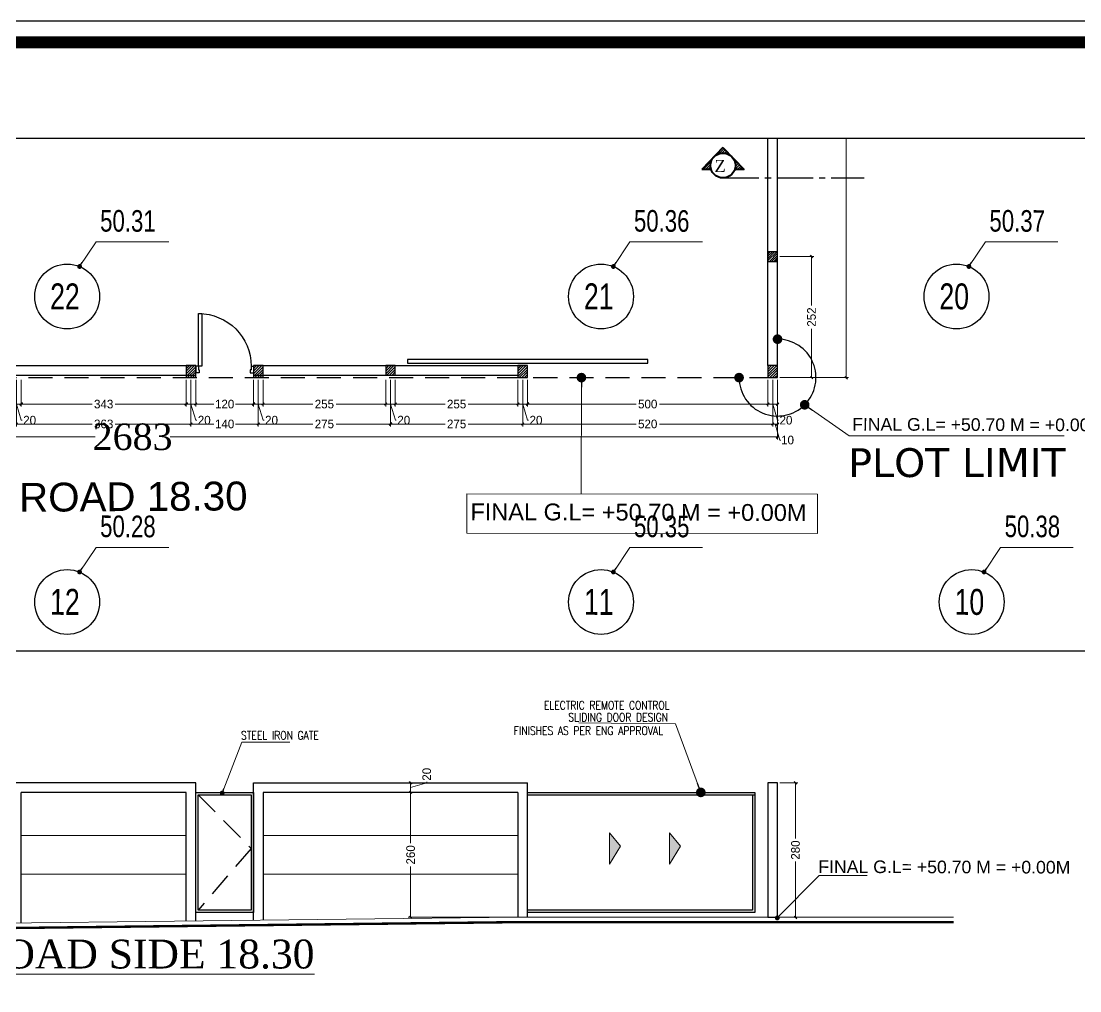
# Model space of a CAD drawing. Header units: centimetres. Extents: x 7997 to 116674, y 1017 to 13844.
# Drawn here: x 111614 to 113816, y 11826 to 13844 of the extents above; entities that cross this region are included whole.
import ezdxf
from ezdxf.enums import TextEntityAlignment as Align
from ezdxf.xclip import XClip

# ---------------------------------------------------------------- set-up
doc = ezdxf.new("R2010")
doc.units = ezdxf.units.CM
doc.header["$LTSCALE"] = 200
doc.header["$XCLIPFRAME"] = 0
doc.header["$PDMODE"] = 2
for name, pattern in [('CENTER2', [1.125, 0.75, -0.125, 0.125, -0.125]), ('DASHED2', [0.375, 0.25, -0.125]), ('HIDDEN', [0.375, 0.25, -0.125])]:
    doc.linetypes.add(name, pattern=pattern)
for name, color, linetype, lineweight in [('$0$P-TEXT 2', 8, 'Continuous', 18), ('HA', 251, 'Continuous', 0), ('HAT', 8, 'Continuous', 9), ('Level 10', 7, 'Continuous', 0), ('P-TEXT', 8, 'Continuous', 18), ('P-TEXT 2', 8, 'Continuous', 18), ('P-WALL', 8, 'Continuous', 25), ('PLAN', 7, 'Continuous', 40), ('TEXT', 6, 'Continuous', 18), ('TITLE', 7, 'Continuous', 20), ('WALL', 3, 'Continuous', 25)]:
    doc.layers.add(name, color=color, linetype=linetype, lineweight=lineweight)
for name, color, linetype in [('ARCH-TEXT', 6, 'Continuous'), ('AXIS', 9, 'CENTER2'), ('COL', 1, 'Continuous'), ('DIM', 11, 'Continuous'), ('DIM-ELEV', 8, 'Continuous'), ('DOOR', 6, 'Continuous'), ('LINES', 7, 'Continuous'), ('P-DIM', 8, 'Continuous'), ('P-DIM-2', 11, 'Continuous'), ('P-LIMITS', 8, 'Continuous'), ('TXT', 6, 'Continuous')]:
    doc.layers.add(name, color=color, linetype=linetype)
doc.styles.add('$0$ARIAL', font='arial.ttf')
doc.styles.add('ARIAL', font='arial.ttf', dxfattribs={"width": 0.8, "height": 150})
doc.styles.add('ROMAND', font='times.ttf')
doc.styles.add('ROMANS', font='romans.shx', dxfattribs={"width": 0.8})
doc.styles.add('sheet notes', font='verdana.ttf')
doc.styles.get("Standard").update_dxf_attribs({"font": 'arial.ttf'})
doc.styles.add('SWISS', font='swisscl.ttf')
doc.styles.add('T1', font='times.ttf')
doc.styles.add('T2', font='')
doc.styles.add('TT1', font='times.ttf', dxfattribs={"width": 0.8, "height": 40})
doc.styles.get('T2').set_extended_font_data('Elisia')
doc.dimstyles.new('NORMAL', dxfattribs={"dimtxt": 18, "dimasz": 5, "dimexe": 5, "dimexo": 5, "dimgap": 1, "dimtad": 0, "dimdec": 0, "dimdsep": 46, "dimtxsty": 'T2', "dimblk1": 'OBLIQUE', "dimblk2": 'OBLIQUE', "dimsah": 1, "dimcen": 0.09, "dimclrd": 4, "dimclre": 4, "dimclrt": 6, "dimadec": 0, "dimazin": 0, "dimtfac": 1, "dimtdec": 0, "dimtofl": 0, "dimtmove": 1, "dimatfit": 2, "dimldrblk": 'OPEN30', "dimfxl": 0, "dimtolj": 1, "dimtzin": 0, "dimlwd": 5, "dimlwe": 5, "dimarcsym": 0})
doc.dimstyles.new('NORMAL-1', dxfattribs={"dimtxt": 10, "dimasz": 5, "dimexe": 5, "dimexo": 5, "dimgap": 1, "dimtad": 0, "dimdec": 0, "dimdsep": 46, "dimtxsty": 'T2', "dimblk1": 'OBLIQUE', "dimblk2": 'OBLIQUE', "dimsah": 1, "dimcen": 0.09, "dimclrd": 4, "dimclre": 4, "dimclrt": 6, "dimadec": 0, "dimazin": 0, "dimtfac": 1, "dimtdec": 0, "dimtofl": 0, "dimtmove": 1, "dimatfit": 3, "dimldrblk": 'OPEN30', "dimfxl": 0, "dimtolj": 1, "dimtzin": 0, "dimlwd": 5, "dimlwe": 5, "dimarcsym": 0})

# ---------------------------------------------------------------- blocks, each defined once
blk = doc.blocks.new('_OBLIQUE')
at = {"color": 0, "linetype": 'ByBlock'}
blk.add_line((-0.5, -0.5), (0.5, 0.5), dxfattribs=at)
blk = doc.blocks.new('DOT')
at = {"color": 0, "linetype": 'ByBlock'}
blk.add_line((-0.5, 0), (-1, 0), dxfattribs=at)
at = {"color": 0, "linetype": 'ByBlock', "const_width": 0.5}
blk.add_lwpolyline([(-0.25, 0, 1), (0.25, 0, 1)], format="xyb", close=True, dxfattribs=at)
blk = doc.blocks.new('*D1593')
at = {"layer": 'Defpoints', "color": 0, "ltscale": 150, "transparency": 16777216}
for p in [(113186.9, 12258.8), (113224.3, 12258.8), (113186.9, 11978.8)]:
    blk.add_point(p, dxfattribs=at)
at = {"layer": 'WALL', "color": 4, "lineweight": 5, "ltscale": 150, "transparency": 16777216}
for p, q in [((113191.9, 12258.8), (113229.3, 12258.8)), ((113224.3, 12258.8), (113224.3, 12143)), ((113224.3, 11978.8), (113224.3, 12094.7)), ((113191.9, 11978.8), (113229.3, 11978.8))]:
    blk.add_line(p, q, dxfattribs=at)
at = {"layer": 'WALL', "color": 4, "lineweight": 5, "ltscale": 150, "transparency": 16777216, "xscale": 5, "yscale": 5, "zscale": 5}
for p, rotation in [((113224.3, 12258.8), 90), ((113224.3, 11978.8), 270)]:
    blk.add_blockref('_OBLIQUE', p, dxfattribs=dict(at, rotation=rotation))
at = {"layer": 'WALL', "color": 6, "ltscale": 150, "transparency": 16777216, "insert": (113224.3, 12118.8), "char_height": 18, "attachment_point": 5, "rotation": 90, "style": 'T2'}
blk.add_mtext('\\A1;280', dxfattribs=at)
blk = doc.blocks.new('_Open30')
at = {"color": 0, "linetype": 'ByBlock', "lineweight": -2}
for p, q in [((-1, 0.27), (0, 0)), ((0, 0), (-1, -0.27)), ((0, 0), (-1, 0))]:
    blk.add_line(p, q, dxfattribs=at)
blk = doc.blocks.new('*D1595')
at = {"layer": 'Defpoints', "color": 0, "ltscale": 150, "transparency": 16777216}
for p in [(112381.9, 12258.8), (112381.9, 12238.8), (112423.8, 12238.8)]:
    blk.add_point(p, dxfattribs=at)
at = {"layer": 'WALL', "color": 4, "lineweight": 5, "ltscale": 150, "transparency": 16777216}
for p, q in [((112386.9, 12258.8), (112428.8, 12258.8)), ((112423.8, 12248.8), (112457.3, 12258.9)), ((112423.8, 12258.8), (112423.8, 12238.8)), ((112457.3, 12258.9), (112457.3, 12260.9)), ((112386.9, 12238.8), (112428.8, 12238.8))]:
    blk.add_line(p, q, dxfattribs=at)
at = {"layer": 'WALL', "color": 4, "lineweight": 5, "ltscale": 150, "transparency": 16777216, "xscale": 5, "yscale": 5, "zscale": 5}
for p, rotation in [((112423.8, 12258.8), 90), ((112423.8, 12238.8), 270)]:
    blk.add_blockref('_OBLIQUE', p, dxfattribs=dict(at, rotation=rotation))
at = {"layer": 'WALL', "color": 6, "ltscale": 150, "transparency": 16777216, "insert": (112457.3, 12276.5), "char_height": 18, "attachment_point": 5, "rotation": 90, "style": 'T2'}
blk.add_mtext('\\A1;20', dxfattribs=at)
blk = doc.blocks.new('*D1596')
at = {"layer": 'Defpoints', "color": 0, "ltscale": 150, "transparency": 16777216}
for p in [(112381.9, 12238.8), (112423.8, 11978.8), (112668.1, 11978.8)]:
    blk.add_point(p, dxfattribs=at)
at = {"layer": 'WALL', "color": 4, "lineweight": 5, "ltscale": 150, "transparency": 16777216}
for p, q in [((112386.9, 12238.8), (112428.8, 12238.8)), ((112423.8, 12238.8), (112423.8, 12133)), ((112423.8, 11978.8), (112423.8, 12084.7)), ((112663.1, 11978.8), (112418.8, 11978.8))]:
    blk.add_line(p, q, dxfattribs=at)
at = {"layer": 'WALL', "color": 4, "lineweight": 5, "ltscale": 150, "transparency": 16777216, "xscale": 5, "yscale": 5, "zscale": 5}
for p, rotation in [((112423.8, 12238.8), 90), ((112423.8, 11978.8), 270)]:
    blk.add_blockref('_OBLIQUE', p, dxfattribs=dict(at, rotation=rotation))
at = {"layer": 'WALL', "color": 6, "ltscale": 150, "transparency": 16777216, "insert": (112423.8, 12108.8), "char_height": 18, "attachment_point": 5, "rotation": 90, "style": 'T2'}
blk.add_mtext('\\A1;260', dxfattribs=at)
blk = doc.blocks.new('*D1670')
at = {"layer": 'Defpoints', "color": 0, "transparency": 16777216}
for p in [(768, 323.9), (3451, 323.9), (768, 200.4)]:
    blk.add_point(p, dxfattribs=at)
at = {"layer": 'P-DIM', "color": 4, "lineweight": 5, "transparency": 16777216}
for p, q in [((768, 318.9), (768, 195.4)), ((3451, 318.9), (3451, 195.4)), ((768, 200.4), (2031.5, 200.4)), ((3451, 200.4), (2187.5, 200.4))]:
    blk.add_line(p, q, dxfattribs=at)
at = {"layer": 'P-DIM', "color": 4, "lineweight": 5, "transparency": 16777216, "xscale": 5, "yscale": 5, "zscale": 5, "rotation": 180}
blk.add_blockref('_OBLIQUE', (768, 200.4), dxfattribs=at)
at = {"layer": 'P-DIM', "color": 4, "lineweight": 5, "transparency": 16777216, "xscale": 5, "yscale": 5, "zscale": 5}
blk.add_blockref('_OBLIQUE', (3451, 200.4), dxfattribs=at)
at = {"layer": 'P-DIM', "color": 6, "transparency": 16777216, "insert": (2109.5, 200.4), "char_height": 55, "attachment_point": 5, "style": 'T1'}
blk.add_mtext('\\A1;2683', dxfattribs=at)
blk = doc.blocks.new('*D1671')
at = {"layer": 'Defpoints', "color": 0, "transparency": 16777216}
for p in [(3451, 4479.9), (3593.8, 4479.9), (3451, 323.9)]:
    blk.add_point(p, dxfattribs=at)
at = {"layer": 'P-DIM', "color": 4, "lineweight": 5, "transparency": 16777216}
for p, q in [((3456, 4479.9), (3598.8, 4479.9)), ((3593.8, 4479.9), (3593.8, 2481.9)), ((3593.8, 323.9), (3593.8, 2321.9)), ((3456, 323.9), (3598.8, 323.9))]:
    blk.add_line(p, q, dxfattribs=at)
at = {"layer": 'P-DIM', "color": 4, "lineweight": 5, "transparency": 16777216, "xscale": 5, "yscale": 5, "zscale": 5}
for p, rotation in [((3593.8, 4479.9), 90), ((3593.8, 323.9), 270)]:
    blk.add_blockref('_OBLIQUE', p, dxfattribs=dict(at, rotation=rotation))
at = {"layer": 'P-DIM', "color": 6, "transparency": 16777216, "insert": (3593.8, 2401.9), "char_height": 55, "attachment_point": 5, "rotation": 90, "style": 'T1'}
blk.add_mtext('\\A1;4156', dxfattribs=at)
blk = doc.blocks.new('dd')
at = {"layer": 'P-WALL'}
for p, q in [((-12.3, 123.4), (-12.3, 13.7)), ((-5.5, 123.4), (-12.3, 123.4)), ((-5.5, 13.7), (-5.5, 123.4)), ((-115.2, 13.7), (-120, 13.7)), ((-120, 13.7), (-120, 0)), ((-113.1, 0), (-120, 0)), ((-115.2, 13.7), (-115.2, 6.3)), ((-113.6, 6.3), (-115.2, 6.3)), ((-114.5, 6.3), (-113.1, 6.3)), ((-113.1, 6.3), (-113.1, 0)), ((-12.3, 13.7), (-5.5, 13.7)), ((-5.5, 6.3), (-6.9, 6.3)), ((-6.9, 6.3), (-6.9, 0)), ((-6.9, 0), (0, 0)), ((-5.5, 13.7), (0, 13.7)), ((-5.5, 13.7), (-5.5, 6.3)), ((0, 13.7), (0, 0))]:
    blk.add_line(p, q, dxfattribs=at)
blk.add_lwpolyline([(-5.7, 6.3), (-5.9, 6.3)], dxfattribs=at)
blk.add_arc((-5.5, 13.7), 109.7, 90, 180, dxfattribs=at)
blk = doc.blocks.new('*D1605')
at = {"layer": 'COL', "color": 4, "lineweight": 5, "transparency": 16777216}
for p, q in [((113166.9, 13097.2), (113166.9, 13042)), ((113186.9, 13097.2), (113186.9, 13042)), ((113186.9, 13047), (113166.9, 13047)), ((113176.9, 13047), (113187, 13013.5)), ((113187, 13013.5), (113189, 13013.5))]:
    blk.add_line(p, q, dxfattribs=at)
at = {"layer": 'Defpoints', "color": 0, "linetype": 'Continuous', "transparency": 16777216}
for p in [(113166.9, 13102.2), (113186.9, 13102.2), (113166.9, 13047)]:
    blk.add_point(p, dxfattribs=at)
at = {"layer": 'COL', "color": 4, "linetype": 'Continuous', "lineweight": 5, "transparency": 16777216, "xscale": 5, "yscale": 5, "zscale": 5, "rotation": 180}
blk.add_blockref('_OBLIQUE', (113166.9, 13047), dxfattribs=at)
at = {"layer": 'COL', "color": 4, "linetype": 'Continuous', "lineweight": 5, "transparency": 16777216, "xscale": 5, "yscale": 5, "zscale": 5}
blk.add_blockref('_OBLIQUE', (113186.9, 13047), dxfattribs=at)
at = {"layer": 'COL', "color": 6, "linetype": 'Continuous', "transparency": 16777216, "insert": (113204.5, 13013.5), "char_height": 18, "attachment_point": 5, "style": 'T2'}
blk.add_mtext('\\A1;20', dxfattribs=at)
blk = doc.blocks.new('*D1606')
at = {"layer": 'COL', "color": 4, "lineweight": 5, "transparency": 16777216}
for p, q in [((112666.9, 13097.2), (112666.9, 13042)), ((113166.9, 13097.2), (113166.9, 13042)), ((112666.9, 13047), (112892.8, 13047)), ((113166.9, 13047), (112941.1, 13047))]:
    blk.add_line(p, q, dxfattribs=at)
at = {"layer": 'Defpoints', "color": 0, "linetype": 'Continuous', "transparency": 16777216}
for p in [(112666.9, 13102.2), (113166.9, 13102.2), (112666.9, 13047)]:
    blk.add_point(p, dxfattribs=at)
at = {"layer": 'COL', "color": 4, "linetype": 'Continuous', "lineweight": 5, "transparency": 16777216, "xscale": 5, "yscale": 5, "zscale": 5, "rotation": 180}
blk.add_blockref('_OBLIQUE', (112666.9, 13047), dxfattribs=at)
at = {"layer": 'COL', "color": 4, "linetype": 'Continuous', "lineweight": 5, "transparency": 16777216, "xscale": 5, "yscale": 5, "zscale": 5}
blk.add_blockref('_OBLIQUE', (113166.9, 13047), dxfattribs=at)
at = {"layer": 'COL', "color": 6, "linetype": 'Continuous', "transparency": 16777216, "insert": (112916.9, 13047), "char_height": 18, "attachment_point": 5, "style": 'T2'}
blk.add_mtext('\\A1;500', dxfattribs=at)
blk = doc.blocks.new('*D1607')
at = {"layer": 'COL', "color": 4, "lineweight": 5, "transparency": 16777216}
for p, q in [((112646.9, 13097.2), (112646.9, 13042)), ((112666.9, 13097.2), (112666.9, 13042)), ((112666.9, 13047), (112646.9, 13047)), ((112656.9, 13047), (112667, 13013.5)), ((112667, 13013.5), (112669, 13013.5))]:
    blk.add_line(p, q, dxfattribs=at)
at = {"layer": 'Defpoints', "color": 0, "linetype": 'Continuous', "transparency": 16777216}
for p in [(112646.9, 13102.2), (112666.9, 13102.2), (112646.9, 13047)]:
    blk.add_point(p, dxfattribs=at)
at = {"layer": 'COL', "color": 4, "linetype": 'Continuous', "lineweight": 5, "transparency": 16777216, "xscale": 5, "yscale": 5, "zscale": 5, "rotation": 180}
blk.add_blockref('_OBLIQUE', (112646.9, 13047), dxfattribs=at)
at = {"layer": 'COL', "color": 4, "linetype": 'Continuous', "lineweight": 5, "transparency": 16777216, "xscale": 5, "yscale": 5, "zscale": 5}
blk.add_blockref('_OBLIQUE', (112666.9, 13047), dxfattribs=at)
at = {"layer": 'COL', "color": 6, "linetype": 'Continuous', "transparency": 16777216, "insert": (112684.5, 13013.5), "char_height": 18, "attachment_point": 5, "style": 'T2'}
blk.add_mtext('\\A1;20', dxfattribs=at)
blk = doc.blocks.new('*D1608')
at = {"layer": 'COL', "color": 4, "lineweight": 5, "transparency": 16777216}
for p, q in [((112391.9, 13097.2), (112391.9, 13042)), ((112646.9, 13097.2), (112646.9, 13042)), ((112391.9, 13047), (112495.3, 13047)), ((112646.9, 13047), (112543.6, 13047))]:
    blk.add_line(p, q, dxfattribs=at)
at = {"layer": 'Defpoints', "color": 0, "linetype": 'Continuous', "transparency": 16777216}
for p in [(112391.9, 13102.2), (112646.9, 13102.2), (112391.9, 13047)]:
    blk.add_point(p, dxfattribs=at)
at = {"layer": 'COL', "color": 4, "linetype": 'Continuous', "lineweight": 5, "transparency": 16777216, "xscale": 5, "yscale": 5, "zscale": 5, "rotation": 180}
blk.add_blockref('_OBLIQUE', (112391.9, 13047), dxfattribs=at)
at = {"layer": 'COL', "color": 4, "linetype": 'Continuous', "lineweight": 5, "transparency": 16777216, "xscale": 5, "yscale": 5, "zscale": 5}
blk.add_blockref('_OBLIQUE', (112646.9, 13047), dxfattribs=at)
at = {"layer": 'COL', "color": 6, "linetype": 'Continuous', "transparency": 16777216, "insert": (112519.4, 13047), "char_height": 18, "attachment_point": 5, "style": 'T2'}
blk.add_mtext('\\A1;255', dxfattribs=at)
blk = doc.blocks.new('*D1609')
at = {"layer": 'COL', "color": 4, "lineweight": 5, "transparency": 16777216}
for p, q in [((112371.9, 13097.2), (112371.9, 13042)), ((112391.9, 13097.2), (112391.9, 13042)), ((112391.9, 13047), (112371.9, 13047)), ((112381.9, 13047), (112392, 13013.5)), ((112392, 13013.5), (112394, 13013.5))]:
    blk.add_line(p, q, dxfattribs=at)
at = {"layer": 'Defpoints', "color": 0, "linetype": 'Continuous', "transparency": 16777216}
for p in [(112371.9, 13102.2), (112391.9, 13102.2), (112371.9, 13047)]:
    blk.add_point(p, dxfattribs=at)
at = {"layer": 'COL', "color": 4, "linetype": 'Continuous', "lineweight": 5, "transparency": 16777216, "xscale": 5, "yscale": 5, "zscale": 5, "rotation": 180}
blk.add_blockref('_OBLIQUE', (112371.9, 13047), dxfattribs=at)
at = {"layer": 'COL', "color": 4, "linetype": 'Continuous', "lineweight": 5, "transparency": 16777216, "xscale": 5, "yscale": 5, "zscale": 5}
blk.add_blockref('_OBLIQUE', (112391.9, 13047), dxfattribs=at)
at = {"layer": 'COL', "color": 6, "linetype": 'Continuous', "transparency": 16777216, "insert": (112409.5, 13013.5), "char_height": 18, "attachment_point": 5, "style": 'T2'}
blk.add_mtext('\\A1;20', dxfattribs=at)
blk = doc.blocks.new('*D1624')
at = {"layer": 'COL', "color": 4, "lineweight": 5, "transparency": 16777216}
for p, q in [((112116.9, 13097.2), (112116.9, 13042)), ((112371.9, 13097.2), (112371.9, 13042)), ((112116.9, 13047), (112220.3, 13047)), ((112371.9, 13047), (112268.6, 13047))]:
    blk.add_line(p, q, dxfattribs=at)
at = {"layer": 'Defpoints', "color": 0, "linetype": 'Continuous', "transparency": 16777216}
for p in [(112116.9, 13102.2), (112371.9, 13102.2), (112116.9, 13047)]:
    blk.add_point(p, dxfattribs=at)
at = {"layer": 'COL', "color": 4, "linetype": 'Continuous', "lineweight": 5, "transparency": 16777216, "xscale": 5, "yscale": 5, "zscale": 5, "rotation": 180}
blk.add_blockref('_OBLIQUE', (112116.9, 13047), dxfattribs=at)
at = {"layer": 'COL', "color": 4, "linetype": 'Continuous', "lineweight": 5, "transparency": 16777216, "xscale": 5, "yscale": 5, "zscale": 5}
blk.add_blockref('_OBLIQUE', (112371.9, 13047), dxfattribs=at)
at = {"layer": 'COL', "color": 6, "linetype": 'Continuous', "transparency": 16777216, "insert": (112244.4, 13047), "char_height": 18, "attachment_point": 5, "style": 'T2'}
blk.add_mtext('\\A1;255', dxfattribs=at)
blk = doc.blocks.new('*D1625')
at = {"layer": 'COL', "color": 4, "lineweight": 5, "transparency": 16777216}
for p, q in [((112096.9, 13097.2), (112096.9, 13042)), ((112116.9, 13097.2), (112116.9, 13042)), ((112116.9, 13047), (112096.9, 13047)), ((112106.9, 13047), (112117, 13013.5)), ((112117, 13013.5), (112119, 13013.5))]:
    blk.add_line(p, q, dxfattribs=at)
at = {"layer": 'Defpoints', "color": 0, "linetype": 'Continuous', "transparency": 16777216}
for p in [(112096.9, 13102.2), (112116.9, 13102.2), (112096.9, 13047)]:
    blk.add_point(p, dxfattribs=at)
at = {"layer": 'COL', "color": 4, "linetype": 'Continuous', "lineweight": 5, "transparency": 16777216, "xscale": 5, "yscale": 5, "zscale": 5, "rotation": 180}
blk.add_blockref('_OBLIQUE', (112096.9, 13047), dxfattribs=at)
at = {"layer": 'COL', "color": 4, "linetype": 'Continuous', "lineweight": 5, "transparency": 16777216, "xscale": 5, "yscale": 5, "zscale": 5}
blk.add_blockref('_OBLIQUE', (112116.9, 13047), dxfattribs=at)
at = {"layer": 'COL', "color": 6, "linetype": 'Continuous', "transparency": 16777216, "insert": (112134.5, 13013.5), "char_height": 18, "attachment_point": 5, "style": 'T2'}
blk.add_mtext('\\A1;20', dxfattribs=at)
blk = doc.blocks.new('*D1626')
at = {"layer": 'COL', "color": 4, "lineweight": 5, "transparency": 16777216}
for p, q in [((111976.9, 13097.2), (111976.9, 13042)), ((112096.9, 13097.2), (112096.9, 13042)), ((111976.9, 13047), (112014.5, 13047)), ((112096.9, 13047), (112059.4, 13047))]:
    blk.add_line(p, q, dxfattribs=at)
at = {"layer": 'Defpoints', "color": 0, "linetype": 'Continuous', "transparency": 16777216}
for p in [(111976.9, 13102.2), (112096.9, 13102.2), (111976.9, 13047)]:
    blk.add_point(p, dxfattribs=at)
at = {"layer": 'COL', "color": 4, "linetype": 'Continuous', "lineweight": 5, "transparency": 16777216, "xscale": 5, "yscale": 5, "zscale": 5, "rotation": 180}
blk.add_blockref('_OBLIQUE', (111976.9, 13047), dxfattribs=at)
at = {"layer": 'COL', "color": 4, "linetype": 'Continuous', "lineweight": 5, "transparency": 16777216, "xscale": 5, "yscale": 5, "zscale": 5}
blk.add_blockref('_OBLIQUE', (112096.9, 13047), dxfattribs=at)
at = {"layer": 'COL', "color": 6, "linetype": 'Continuous', "transparency": 16777216, "insert": (112036.9, 13047), "char_height": 18, "attachment_point": 5, "style": 'T2'}
blk.add_mtext('\\A1;120', dxfattribs=at)
blk = doc.blocks.new('*D1627')
at = {"layer": 'COL', "color": 4, "lineweight": 5, "transparency": 16777216}
for p, q in [((111956.9, 13097.2), (111956.9, 13042)), ((111976.9, 13097.2), (111976.9, 13042)), ((111976.9, 13047), (111956.9, 13047)), ((111966.9, 13047), (111977, 13013.5)), ((111977, 13013.5), (111979, 13013.5))]:
    blk.add_line(p, q, dxfattribs=at)
at = {"layer": 'Defpoints', "color": 0, "linetype": 'Continuous', "transparency": 16777216}
for p in [(111956.9, 13102.2), (111976.9, 13102.2), (111956.9, 13047)]:
    blk.add_point(p, dxfattribs=at)
at = {"layer": 'COL', "color": 4, "linetype": 'Continuous', "lineweight": 5, "transparency": 16777216, "xscale": 5, "yscale": 5, "zscale": 5, "rotation": 180}
blk.add_blockref('_OBLIQUE', (111956.9, 13047), dxfattribs=at)
at = {"layer": 'COL', "color": 4, "linetype": 'Continuous', "lineweight": 5, "transparency": 16777216, "xscale": 5, "yscale": 5, "zscale": 5}
blk.add_blockref('_OBLIQUE', (111976.9, 13047), dxfattribs=at)
at = {"layer": 'COL', "color": 6, "linetype": 'Continuous', "transparency": 16777216, "insert": (111994.5, 13013.5), "char_height": 18, "attachment_point": 5, "style": 'T2'}
blk.add_mtext('\\A1;20', dxfattribs=at)
blk = doc.blocks.new('*D1620')
at = {"layer": 'COL', "color": 4, "lineweight": 5, "transparency": 16777216}
for p, q in [((111613.7, 13097.2), (111613.7, 13042)), ((111956.9, 13097.2), (111956.9, 13042)), ((111613.7, 13047), (111761.2, 13047)), ((111956.9, 13047), (111809.4, 13047))]:
    blk.add_line(p, q, dxfattribs=at)
at = {"layer": 'Defpoints', "color": 0, "linetype": 'Continuous', "transparency": 16777216}
for p in [(111613.7, 13102.2), (111956.9, 13102.2), (111613.7, 13047)]:
    blk.add_point(p, dxfattribs=at)
at = {"layer": 'COL', "color": 4, "linetype": 'Continuous', "lineweight": 5, "transparency": 16777216, "xscale": 5, "yscale": 5, "zscale": 5, "rotation": 180}
blk.add_blockref('_OBLIQUE', (111613.7, 13047), dxfattribs=at)
at = {"layer": 'COL', "color": 4, "linetype": 'Continuous', "lineweight": 5, "transparency": 16777216, "xscale": 5, "yscale": 5, "zscale": 5}
blk.add_blockref('_OBLIQUE', (111956.9, 13047), dxfattribs=at)
at = {"layer": 'COL', "color": 6, "linetype": 'Continuous', "transparency": 16777216, "insert": (111785.3, 13047), "char_height": 18, "attachment_point": 5, "style": 'T2'}
blk.add_mtext('\\A1;343', dxfattribs=at)
blk = doc.blocks.new('*D1621')
at = {"layer": 'COL', "color": 4, "lineweight": 5, "transparency": 16777216}
for p, q in [((111593.7, 13097.2), (111593.7, 13042)), ((111613.7, 13097.2), (111613.7, 13042)), ((111613.7, 13047), (111593.7, 13047)), ((111603.7, 13047), (111613.7, 13013.5)), ((111613.7, 13013.5), (111615.7, 13013.5))]:
    blk.add_line(p, q, dxfattribs=at)
at = {"layer": 'Defpoints', "color": 0, "linetype": 'Continuous', "transparency": 16777216}
for p in [(111593.7, 13102.2), (111613.7, 13102.2), (111593.7, 13047)]:
    blk.add_point(p, dxfattribs=at)
at = {"layer": 'COL', "color": 4, "linetype": 'Continuous', "lineweight": 5, "transparency": 16777216, "xscale": 5, "yscale": 5, "zscale": 5, "rotation": 180}
blk.add_blockref('_OBLIQUE', (111593.7, 13047), dxfattribs=at)
at = {"layer": 'COL', "color": 4, "linetype": 'Continuous', "lineweight": 5, "transparency": 16777216, "xscale": 5, "yscale": 5, "zscale": 5}
blk.add_blockref('_OBLIQUE', (111613.7, 13047), dxfattribs=at)
at = {"layer": 'COL', "color": 6, "linetype": 'Continuous', "transparency": 16777216, "insert": (111631.3, 13013.5), "char_height": 18, "attachment_point": 5, "style": 'T2'}
blk.add_mtext('\\A1;20', dxfattribs=at)
blk = doc.blocks.new('*D1613')
at = {"layer": 'COL', "color": 4, "lineweight": 5, "transparency": 16777216}
for p, q in [((111603.7, 13097.2), (111603.7, 13000.6)), ((111966.9, 13097.2), (111966.9, 13000.6)), ((111603.7, 13005.6), (111761.2, 13005.6)), ((111966.9, 13005.6), (111809.4, 13005.6))]:
    blk.add_line(p, q, dxfattribs=at)
at = {"layer": 'Defpoints', "color": 0, "linetype": 'Continuous', "transparency": 16777216}
for p in [(111603.7, 13102.2), (111966.9, 13102.2), (111966.9, 13005.6)]:
    blk.add_point(p, dxfattribs=at)
at = {"layer": 'COL', "color": 4, "linetype": 'Continuous', "lineweight": 5, "transparency": 16777216, "xscale": 5, "yscale": 5, "zscale": 5, "rotation": 180}
blk.add_blockref('_OBLIQUE', (111603.7, 13005.6), dxfattribs=at)
at = {"layer": 'COL', "color": 4, "linetype": 'Continuous', "lineweight": 5, "transparency": 16777216, "xscale": 5, "yscale": 5, "zscale": 5}
blk.add_blockref('_OBLIQUE', (111966.9, 13005.6), dxfattribs=at)
at = {"layer": 'COL', "color": 6, "linetype": 'Continuous', "transparency": 16777216, "insert": (111785.3, 13005.6), "char_height": 18, "attachment_point": 5, "style": 'T2'}
blk.add_mtext('\\A1;363', dxfattribs=at)
blk = doc.blocks.new('*D1615')
at = {"layer": 'COL', "color": 4, "lineweight": 5, "transparency": 16777216}
for p, q in [((111966.9, 13097.2), (111966.9, 13000.6)), ((112106.9, 13097.2), (112106.9, 13000.6)), ((111966.9, 13005.6), (112014.5, 13005.6)), ((112106.9, 13005.6), (112059.4, 13005.6))]:
    blk.add_line(p, q, dxfattribs=at)
at = {"layer": 'Defpoints', "color": 0, "linetype": 'Continuous', "transparency": 16777216}
for p in [(111966.9, 13102.2), (112106.9, 13102.2), (112106.9, 13005.6)]:
    blk.add_point(p, dxfattribs=at)
at = {"layer": 'COL', "color": 4, "linetype": 'Continuous', "lineweight": 5, "transparency": 16777216, "xscale": 5, "yscale": 5, "zscale": 5, "rotation": 180}
blk.add_blockref('_OBLIQUE', (111966.9, 13005.6), dxfattribs=at)
at = {"layer": 'COL', "color": 4, "linetype": 'Continuous', "lineweight": 5, "transparency": 16777216, "xscale": 5, "yscale": 5, "zscale": 5}
blk.add_blockref('_OBLIQUE', (112106.9, 13005.6), dxfattribs=at)
at = {"layer": 'COL', "color": 6, "linetype": 'Continuous', "transparency": 16777216, "insert": (112036.9, 13005.6), "char_height": 18, "attachment_point": 5, "style": 'T2'}
blk.add_mtext('\\A1;140', dxfattribs=at)
blk = doc.blocks.new('*D1616')
at = {"layer": 'COL', "color": 4, "lineweight": 5, "transparency": 16777216}
for p, q in [((112106.9, 13097.2), (112106.9, 13000.6)), ((112381.9, 13097.2), (112381.9, 13000.6)), ((112106.9, 13005.6), (112220.3, 13005.6)), ((112381.9, 13005.6), (112268.6, 13005.6))]:
    blk.add_line(p, q, dxfattribs=at)
at = {"layer": 'Defpoints', "color": 0, "linetype": 'Continuous', "transparency": 16777216}
for p in [(112106.9, 13102.2), (112381.9, 13102.2), (112381.9, 13005.6)]:
    blk.add_point(p, dxfattribs=at)
at = {"layer": 'COL', "color": 4, "linetype": 'Continuous', "lineweight": 5, "transparency": 16777216, "xscale": 5, "yscale": 5, "zscale": 5, "rotation": 180}
blk.add_blockref('_OBLIQUE', (112106.9, 13005.6), dxfattribs=at)
at = {"layer": 'COL', "color": 4, "linetype": 'Continuous', "lineweight": 5, "transparency": 16777216, "xscale": 5, "yscale": 5, "zscale": 5}
blk.add_blockref('_OBLIQUE', (112381.9, 13005.6), dxfattribs=at)
at = {"layer": 'COL', "color": 6, "linetype": 'Continuous', "transparency": 16777216, "insert": (112244.4, 13005.6), "char_height": 18, "attachment_point": 5, "style": 'T2'}
blk.add_mtext('\\A1;275', dxfattribs=at)
blk = doc.blocks.new('*D1617')
at = {"layer": 'COL', "color": 4, "lineweight": 5, "transparency": 16777216}
for p, q in [((112381.9, 13097.2), (112381.9, 13000.6)), ((112656.9, 13097.2), (112656.9, 13000.6)), ((112381.9, 13005.6), (112495.3, 13005.6)), ((112656.9, 13005.6), (112543.6, 13005.6))]:
    blk.add_line(p, q, dxfattribs=at)
at = {"layer": 'Defpoints', "color": 0, "linetype": 'Continuous', "transparency": 16777216}
for p in [(112381.9, 13102.2), (112656.9, 13102.2), (112656.9, 13005.6)]:
    blk.add_point(p, dxfattribs=at)
at = {"layer": 'COL', "color": 4, "linetype": 'Continuous', "lineweight": 5, "transparency": 16777216, "xscale": 5, "yscale": 5, "zscale": 5, "rotation": 180}
blk.add_blockref('_OBLIQUE', (112381.9, 13005.6), dxfattribs=at)
at = {"layer": 'COL', "color": 4, "linetype": 'Continuous', "lineweight": 5, "transparency": 16777216, "xscale": 5, "yscale": 5, "zscale": 5}
blk.add_blockref('_OBLIQUE', (112656.9, 13005.6), dxfattribs=at)
at = {"layer": 'COL', "color": 6, "linetype": 'Continuous', "transparency": 16777216, "insert": (112519.4, 13005.6), "char_height": 18, "attachment_point": 5, "style": 'T2'}
blk.add_mtext('\\A1;275', dxfattribs=at)
blk = doc.blocks.new('*D1618')
at = {"layer": 'COL', "color": 4, "lineweight": 5, "transparency": 16777216}
for p, q in [((112656.9, 13097.2), (112656.9, 13000.6)), ((113176.9, 13097.2), (113176.9, 13000.6)), ((112656.9, 13005.6), (112892.8, 13005.6)), ((113176.9, 13005.6), (112941.1, 13005.6))]:
    blk.add_line(p, q, dxfattribs=at)
at = {"layer": 'Defpoints', "color": 0, "linetype": 'Continuous', "transparency": 16777216}
for p in [(112656.9, 13102.2), (113176.9, 13102.2), (113176.9, 13005.6)]:
    blk.add_point(p, dxfattribs=at)
at = {"layer": 'COL', "color": 4, "linetype": 'Continuous', "lineweight": 5, "transparency": 16777216, "xscale": 5, "yscale": 5, "zscale": 5, "rotation": 180}
blk.add_blockref('_OBLIQUE', (112656.9, 13005.6), dxfattribs=at)
at = {"layer": 'COL', "color": 4, "linetype": 'Continuous', "lineweight": 5, "transparency": 16777216, "xscale": 5, "yscale": 5, "zscale": 5}
blk.add_blockref('_OBLIQUE', (113176.9, 13005.6), dxfattribs=at)
at = {"layer": 'COL', "color": 6, "linetype": 'Continuous', "transparency": 16777216, "insert": (112916.9, 13005.6), "char_height": 18, "attachment_point": 5, "style": 'T2'}
blk.add_mtext('\\A1;520', dxfattribs=at)
blk = doc.blocks.new('*D1619')
at = {"layer": 'COL', "color": 4, "lineweight": 5, "transparency": 16777216}
for p, q in [((113176.9, 13097.2), (113176.9, 13000.6)), ((113186.9, 13097.2), (113186.9, 13000.6)), ((113176.9, 13005.6), (113186.9, 13005.6)), ((113181.9, 13005.6), (113192, 12972.1)), ((113192, 12972.1), (113194, 12972.1))]:
    blk.add_line(p, q, dxfattribs=at)
at = {"layer": 'Defpoints', "color": 0, "linetype": 'Continuous', "transparency": 16777216}
for p in [(113176.9, 13102.2), (113186.9, 13102.2), (113186.9, 13005.6)]:
    blk.add_point(p, dxfattribs=at)
at = {"layer": 'COL', "color": 4, "linetype": 'Continuous', "lineweight": 5, "transparency": 16777216, "xscale": 5, "yscale": 5, "zscale": 5, "rotation": 180}
blk.add_blockref('_OBLIQUE', (113176.9, 13005.6), dxfattribs=at)
at = {"layer": 'COL', "color": 4, "linetype": 'Continuous', "lineweight": 5, "transparency": 16777216, "xscale": 5, "yscale": 5, "zscale": 5}
blk.add_blockref('_OBLIQUE', (113186.9, 13005.6), dxfattribs=at)
at = {"layer": 'COL', "color": 6, "linetype": 'Continuous', "transparency": 16777216, "insert": (113207.8, 12972.1), "char_height": 18, "attachment_point": 5, "style": 'T2'}
blk.add_mtext('\\A1;10', dxfattribs=at)
blk = doc.blocks.new('*D1614')
at = {"layer": 'COL', "color": 4, "lineweight": 5, "transparency": 16777216}
for p, q in [((113191.9, 13354.2), (113262.7, 13354.2)), ((113257.7, 13354.2), (113257.7, 13252.3)), ((113257.7, 13102.2), (113257.7, 13204)), ((113191.9, 13102.2), (113262.7, 13102.2))]:
    blk.add_line(p, q, dxfattribs=at)
at = {"layer": 'Defpoints', "color": 0, "linetype": 'Continuous', "transparency": 16777216}
for p in [(113186.9, 13354.2), (113257.7, 13354.2), (113186.9, 13102.2)]:
    blk.add_point(p, dxfattribs=at)
at = {"layer": 'COL', "color": 4, "linetype": 'Continuous', "lineweight": 5, "transparency": 16777216, "xscale": 5, "yscale": 5, "zscale": 5}
for p, rotation in [((113257.7, 13354.2), 90), ((113257.7, 13102.2), 270)]:
    blk.add_blockref('_OBLIQUE', p, dxfattribs=dict(at, rotation=rotation))
at = {"layer": 'COL', "color": 6, "linetype": 'Continuous', "transparency": 16777216, "insert": (113257.7, 13228.2), "char_height": 18, "attachment_point": 5, "rotation": 90, "style": 'T2'}
blk.add_mtext('\\A1;252', dxfattribs=at)
blk = doc.blocks.new('08-TITLE SHEET-selattin', base_point=(45714.8, -203081.4))
at = {"color": 0}
blk.add_lwpolyline([(51244.8, -203081.4), (45714.8, -203081.4), (45714.8, -206921.4), (51244.8, -206921.4)], close=True, dxfattribs=at)
at = {"color": 0, "linetype": 'ByBlock', "const_width": 17}
blk.add_lwpolyline([(45744.3, -206891.9), (51215.3, -206891.9), (51215.3, -203110.8), (45744.3, -203110.8)], close=True, dxfattribs=at)
at = {"layer": 'HA', "ltscale": 1.2}
blk.add_lwpolyline([(45714.8, -203081.4), (51244.8, -203081.4), (51244.8, -206921.4), (45714.8, -206921.4)], close=True, dxfattribs=at)
blk = doc.blocks.new('01-PLOT LAYOUT-selattin')
at = {"layer": 'P-WALL'}
h = blk.add_hatch(dxfattribs=at)
h.set_pattern_fill('ANSI31', color=8, scale=30)
h.set_pattern_definition([(45, (-43986.844, -25508.878), (-2.65165043, 2.65165043), [])])
h.paths.add_polyline_path([(2221, 323.9), (2241, 323.9), (2241, 348.9), (2221, 348.9)])
h = blk.add_hatch(dxfattribs=at)
h.set_pattern_fill('ANSI31', color=8, scale=30)
h.set_pattern_definition([(45, (-43846.844, -25508.878), (-2.65165043, 2.65165043), [])])
h.paths.add_polyline_path([(2361, 323.9), (2381, 323.9), (2381, 348.9), (2361, 348.9)])
h = blk.add_hatch(dxfattribs=at)
h.set_pattern_fill('ANSI31', color=8, scale=30)
h.set_pattern_definition([(45, (-43571.844, -25508.878), (-2.65165043, 2.65165043), [])])
h.paths.add_polyline_path([(2636, 328.9), (2656, 328.9), (2656, 348.9), (2636, 348.9)])
h = blk.add_hatch(dxfattribs=at)
h.set_pattern_fill('ANSI31', color=8, scale=30)
h.set_pattern_definition([(45, (-43296.844, -25508.878), (-2.65165043, 2.65165043), [])])
h.paths.add_polyline_path([(2911, 323.9), (2931, 323.9), (2931, 348.9), (2911, 348.9)])
h = blk.add_hatch(dxfattribs=at)
h.set_pattern_fill('ANSI31', color=8, scale=30)
h.set_pattern_definition([(45, (-42796.844, -25508.878), (-2.65165043, 2.65165043), [])])
h.paths.add_polyline_path([(3431, 323.9), (3451, 323.9), (3451, 348.9), (3431, 348.9)])
at = {"layer": 'P-DIM-2', "color": 8, "const_width": 10}
for points in [[(3446, 403.9, 1), (3456, 403.9, 1)], [(3366, 323.9, 1), (3376, 323.9, 1)]]:
    blk.add_lwpolyline(points, format="xyb", close=True, dxfattribs=at)
at = {"layer": 'P-DIM-2', "color": 8}
blk.add_arc((3451, 323.9), 80, 180, 90.4156, dxfattribs=at)
at = {"layer": 'P-LIMITS', "color": 8, "linetype": 'DASHED2'}
blk.add_lwpolyline([(768, 323.9), (3451, 323.9), (3451, 4479.9), (768, 4479.9)], close=True, dxfattribs=at)
at = {"layer": 'P-TEXT 2'}
blk.add_lwpolyline([(2804.5, 0.2), (3534.1, -0.7), (3534.3, 81.1), (2804.7, 82)], close=True, dxfattribs=at)
at = {"layer": 'P-WALL'}
for points in [[(3451, 328.9), (3451, 4479.9), (768, 4479.9), (768, 328.9), (2241, 328.9)], [(3431, 348.9), (3431, 4459.9), (788, 4459.9), (788, 348.9), (2241, 348.9)], [(2361, 348.9), (2931, 348.9)], [(2361, 328.9), (2911, 328.9)]]:
    blk.add_lwpolyline(points, dxfattribs=at)
at = {"layer": 'P-WALL', "color": 8}
for points in [[(2681, 353.9), (3181, 353.9), (3181, 361.4), (2681, 361.4)], [(2221, 323.9), (2241, 323.9), (2241, 348.9), (2221, 348.9)], [(2361, 323.9), (2381, 323.9), (2381, 348.9), (2361, 348.9)], [(2636, 328.9), (2656, 328.9), (2656, 348.9), (2636, 348.9)], [(2911, 323.9), (2931, 323.9), (2931, 348.9), (2911, 348.9)], [(3431, 323.9), (3451, 323.9), (3451, 348.9), (3431, 348.9)]]:
    blk.add_lwpolyline(points, close=True, dxfattribs=at)
at = {"xscale": -1}
blk.add_blockref('dd', (2241, 333.9), dxfattribs=at)
at = {"layer": 'P-DIM-2', "color": 8, "style": 'sheet notes'}
blk.add_text('PLOT LIMIT', height=60, rotation=0.07, dxfattribs=at).set_placement((3598, 116.9))
at = {"layer": 'P-TEXT', "color": 8}
blk.add_text('ROAD 18.30', height=60, rotation=0.3703, dxfattribs=at).set_placement((2111, 76.2), align=Align.MIDDLE)
at = {"layer": 'P-TEXT 2', "style": 'ARIAL'}
for height, p in [(26.277, (3606.1, 213.7)), (35.036, (2812.1, 27.2))]:
    blk.add_text('FINAL G.L= +50.70 M = +0.00M', height=height, rotation=359.8532, dxfattribs=at).set_placement(p)
at = {"layer": 'P-DIM'}
dim = blk.add_linear_dim(base=(3593.8, 4479.9), p1=(3451, 323.9), p2=(3451, 4479.9), angle=90, dimstyle='NORMAL-1', override={"dimtxt": 55, "dimtxsty": 'T1'}, dxfattribs=at)
dim.commit()
dim.dimension.update_dxf_attribs({"geometry": '*D1671', "text_midpoint": (3593.8, 2401.9)})
dim = blk.add_linear_dim(base=(768, 200.4), p1=(3451, 323.9), p2=(768, 323.9), dimstyle='NORMAL-1', override={"dimtxt": 55, "dimtxsty": 'T1'}, dxfattribs=at)
dim.commit()
dim.dimension.update_dxf_attribs({"geometry": '*D1670', "text_midpoint": (2109.5, 200.4)})
at = {"layer": 'P-DIM-2', "color": 8}
blk.add_leader([(3507.5, 267.3), (3600, 203), (4047.5, 203)], dimstyle='NORMAL', override={"dimasz": 20, "dimldrblk": 'Dot'}, dxfattribs=at)
at = {"layer": 'P-TEXT 2'}
blk.add_leader([(3043.1, 323.9), (3042.8, 81.4)], dimstyle='NORMAL', override={"dimasz": 20, "dimldrblk": 'Dot'}, dxfattribs=at)

msp = doc.modelspace()

# ---------------------------------------------------------------- hatches: boundary and pattern name
at = {"layer": 'COL', "linetype": 'Continuous'}
h = msp.add_hatch(dxfattribs=at)
h.set_pattern_fill('ANSI31', color=8)
h.set_pattern_definition([(45, (-9018.6066, 615.9652), (-2.24506403, 2.24506403), [])])
h.paths.add_polyline_path([(113166.9256, 13344.1637), (113186.9256, 13344.1637), (113186.9256, 13364.1637), (113166.9256, 13364.1637)])
at = {"layer": 'TEXT'}
for points in [[(112860.119, 12127.1607), (112837.619, 12089.6607), (112837.619, 12154.6607)], [(112984.9331, 12127.1607), (112962.4331, 12089.6607), (112962.4331, 12154.6607)]]:
    msp.add_hatch(color=8, dxfattribs=at).paths.add_polyline_path(points)
at = {"layer": 'TXT'}
h = msp.add_hatch(dxfattribs=at)
h.set_pattern_fill('ANSI31', color=256, scale=11.475, angle=1260, style=0)
h.set_pattern_definition([(45, (112427.6303, 11292.8287), (-2.5356407, 2.5356407), [])])
h.paths.add_polyline_path([(113047.4578, 13543.6734, 0.083940089), (113048.8987, 13535.1507), (113029.3602, 13535.1507), (113073.3797, 13581.2307), (113117.3991, 13535.1507), (113097.8664, 13535.1507, 0.083940089), (113099.3073, 13543.6734, 1.00000012)])

# ---------------------------------------------------------------- linework, layer by layer
at = {"linetype": 'Continuous'}
msp.add_lwpolyline([(108378.9784, 8084.0841), (116673.9784, 8084.0841), (116673.9784, 13844.0841), (108378.9784, 13844.0841)], close=True, dxfattribs=at)
at = {"layer": 'AXIS', "linetype": 'CENTER2', "ltscale": 0.5}
msp.add_lwpolyline([(113073.3773, 13517.7486), (113367.4252, 13517.7486)], dxfattribs=at)
at = {"layer": 'COL', "linetype": 'Continuous'}
for points in [[(113981.7891, 12532.4665), (109554.5782, 12532.4665), (109554.5782, 13600.6413), (113981.7891, 13600.6413)], [(113166.9256, 13344.1637), (113186.9256, 13344.1637), (113186.9256, 13364.1637), (113166.9256, 13364.1637)]]:
    msp.add_lwpolyline(points, close=True, dxfattribs=at)
at = {"layer": 'DIM-ELEV', "linetype": 'HIDDEN'}
msp.add_lwpolyline([(111981.9256, 12233.8328), (112091.9256, 12122.3328), (111981.9256, 11993.8328)], dxfattribs=at)
at = {"layer": 'DOOR', "ltscale": 2}
for p, q in [((112666.9256, 12238.8328), (113140.0291, 12238.8328)), ((112666.9256, 12233.8328), (113140.0291, 12233.8328)), ((113135.0291, 12233.8328), (113135.0291, 11993.8328)), ((113140.0291, 12238.8328), (113140.0291, 11988.8328)), ((113135.0291, 11993.8328), (112666.9256, 11993.8328)), ((113140.0291, 11988.8328), (112666.9256, 11988.8328))]:
    msp.add_line(p, q, dxfattribs=at)
for points in [[(111976.9256, 12238.8328), (112096.9256, 12238.8328), (112096.9256, 11988.8328), (111976.9256, 11988.8328)], [(111981.9256, 12233.8328), (112091.9256, 12233.8328), (112091.9256, 11993.8328), (111981.9256, 11993.8328)]]:
    msp.add_lwpolyline(points, close=True, dxfattribs=at)
at = {"layer": 'HAT', "ltscale": 150}
for p, q in [((111956.9256, 12148.8328), (111613.6756, 12148.8328)), ((112646.9256, 12148.8328), (112116.9256, 12148.8328)), ((111956.9256, 12068.8328), (111613.6756, 12068.8328)), ((112646.9256, 12068.8328), (112116.9256, 12068.8328))]:
    msp.add_line(p, q, dxfattribs=at)
at = {"layer": 'Level 10', "const_width": 5}
msp.add_lwpolyline([(113553.1215, 11968.8328), (112646.9839, 11968.8328), (110503.9839, 11943.8328), (110012.2469, 11943.8328)], dxfattribs=at)
at = {"layer": 'Level 10'}
msp.add_lwpolyline([(113553.1215, 11978.8328), (112646.9256, 11978.8328), (110503.9256, 11953.8328), (110012.2469, 11953.8328)], dxfattribs=at)
at = {"layer": 'PLAN', "linetype": 'Continuous'}
for p, q in [((113073.3797, 13581.2307), (113029.3602, 13535.1507)), ((113073.3797, 13581.2307), (113117.3991, 13535.1507)), ((113048.8987, 13535.1507), (113029.3602, 13535.1507)), ((113117.3991, 13535.1507), (113097.8664, 13535.1507))]:
    msp.add_line(p, q, dxfattribs=at)
msp.add_circle((113073.3825, 13543.6734), 25.9248, dxfattribs=at)
at = {"layer": 'TEXT', "color": 7}
for points in [[(112860.119, 12127.1607), (112860.119, 12127.1607), (112837.619, 12089.6607), (112837.619, 12154.6607)], [(112984.9331, 12127.1607), (112984.9331, 12127.1607), (112962.4331, 12089.6607), (112962.4331, 12154.6607)]]:
    msp.add_lwpolyline(points, close=True, dxfattribs=at)
at = {"layer": 'WALL', "ltscale": 150}
for p, q in [((111976.9256, 12258.8328), (111593.6756, 12258.8328)), ((111976.9256, 11971.0166), (111976.9256, 12258.8328)), ((112096.9256, 11972.4165), (112096.9256, 12258.8328)), ((112096.9256, 12258.8328), (112666.9256, 12258.8328)), ((112666.9256, 11978.8328), (112666.9256, 12258.8328)), ((111956.9256, 12238.8328), (111613.6756, 12238.8328)), ((111613.6756, 11966.779), (111613.6756, 12238.8328)), ((111956.9256, 11970.7833), (111956.9256, 12238.8328)), ((112646.9256, 12238.8328), (112116.9256, 12238.8328)), ((112116.9256, 12238.8328), (112116.9256, 11972.6498)), ((112646.9256, 12238.8328), (112646.9256, 11978.8328))]:
    msp.add_line(p, q, dxfattribs=at)
msp.add_lwpolyline([(113186.9256, 12258.8328), (113166.9256, 12258.8328), (113166.9256, 11978.8328), (113186.9256, 11978.8328)], close=True, dxfattribs=at)
at = {"layer": 'WALL', "color": 4}
for centre in [(111709.3874, 13270.9957), (112819.7725, 13270.9957), (113559.1863, 13270.9957), (111709.3874, 12635.1505), (112819.7725, 12635.1505), (113590.7957, 12635.1505)]:
    msp.add_circle(centre, 67.5, dxfattribs=at)

# ---------------------------------------------------------------- block references
at = {"layer": 'DIM', "color": 0, "linetype": 'Continuous', "xscale": 1.5, "yscale": 1.5, "zscale": 1.5}
msp.add_blockref('08-TITLE SHEET-selattin', (108378.9784, 13844.0841), dxfattribs=at)
at = {"layer": 'DIM', "linetype": 'Continuous'}
ref = msp.add_blockref('01-PLOT LAYOUT-selattin', (109735.9343, 12778.2504), dxfattribs=at)
XClip(ref).set_block_clipping_path([(-181.3561496537, -245.7839375556), (4245.8547841964, 822.3908466072)])

# ---------------------------------------------------------------- texts
at = {"layer": '$0$P-TEXT 2', "style": '$0$ARIAL'}
msp.add_text('FINAL G.L= +50.70 M = +0.00M', height=26.276659, rotation=359.853211, dxfattribs=at).set_placement((113271.7256, 12071.2019))
at = {"layer": 'ARCH-TEXT', "lineweight": -3, "style": 'ROMAND'}
msp.add_text('Z', height=25.1016, dxfattribs=at).set_placement((113055.9557, 13530.1798))
at = {"layer": 'TEXT', "style": 'SWISS'}
for s, height, p in [('50.31', 45, (111777.871, 13406.0798)), ('50.36', 45, (112888.2561, 13406.0798)), ('50.37', 45, (113627.6699, 13406.0798)), ('22', 54, (111673.748, 13244.3472)), ('21', 54, (112784.1331, 13244.3472)), ('20', 54, (113523.5469, 13244.3472)), ('50.28', 45, (111777.871, 12770.2345)), ('50.35', 45, (112888.2561, 12770.2345)), ('50.38', 45, (113659.2793, 12770.2345)), ('12', 54, (111673.748, 12608.502)), ('11', 54, (112784.1331, 12608.502)), ('10', 54, (113555.1563, 12608.502))]:
    msp.add_text(s, height=height, rotation=359.76773, dxfattribs=at).set_placement(p)
at = {"layer": 'TEXT', "style": 'ROMANS', "width": 0.8}
for s, p in [('ELECTRIC REMOTE CONTROL ', (112836.4895, 12411.498, 0.0398)), ('SLIDING DOOR DESIGN', (112855.5065, 12386.5005, 0.0398)), ('FINISHES AS PER ENG APPROVAL', (112793.5914, 12358.5655, 0.0398))]:
    msp.add_text(s, height=17.5, dxfattribs=at).set_placement(p, align=Align.CENTER)
msp.add_text('STEEL IRON GATE', height=17.5, dxfattribs=at).set_placement((112070.9289, 12348.7727))
at = {"layer": 'TITLE', "style": 'TT1'}
msp.add_text('%%UELEVATION  AT ROAD SIDE 18.30', height=60, dxfattribs=at).set_placement((110814.2601, 11872.3501))

# ---------------------------------------------------------------- dimensions: what is measured, and where the dimension line sits
at = {"layer": 'COL', "linetype": 'Continuous'}
dim = msp.add_linear_dim(base=(113257.7379, 13354.1637), p1=(113186.9256, 13102.1637), p2=(113186.9256, 13354.1637), angle=90, dimstyle='NORMAL', dxfattribs=at)
dim.commit()
dim.dimension.update_dxf_attribs({"geometry": '*D1614', "text_midpoint": (113257.7379, 13228.1637)})
for base, p1, p2, picture, middle in [((111593.6756, 13047.032), (111613.6756, 13102.1637), (111593.6756, 13102.1637), '*D1621', (111616.7256, 13013.532)), ((111966.9256, 13005.6444), (111603.6756, 13102.1637), (111966.9256, 13102.1637), '*D1613', (111785.3006, 13005.6444)), ((111613.6756, 13047.032), (111956.9256, 13102.1637), (111613.6756, 13102.1637), '*D1620', (111785.3006, 13047.032)), ((111956.9256, 13047.032), (111976.9256, 13102.1637), (111956.9256, 13102.1637), '*D1627', (111979.9756, 13013.532)), ((112106.9256, 13005.6444), (111966.9256, 13102.1637), (112106.9256, 13102.1637), '*D1615', (112036.9256, 13005.6444)), ((111976.9256, 13047.032), (112096.9256, 13102.1637), (111976.9256, 13102.1637), '*D1626', (112036.9256, 13047.032)), ((112096.9256, 13047.032), (112116.9256, 13102.1637), (112096.9256, 13102.1637), '*D1625', (112119.9756, 13013.532)), ((112381.9256, 13005.6444), (112106.9256, 13102.1637), (112381.9256, 13102.1637), '*D1616', (112244.4256, 13005.6444)), ((112116.9256, 13047.032), (112371.9256, 13102.1637), (112116.9256, 13102.1637), '*D1624', (112244.4256, 13047.032)), ((112371.9256, 13047.032), (112391.9256, 13102.1637), (112371.9256, 13102.1637), '*D1609', (112394.9756, 13013.532)), ((112656.9256, 13005.6444), (112381.9256, 13102.1637), (112656.9256, 13102.1637), '*D1617', (112519.4256, 13005.6444)), ((112391.9256, 13047.032), (112646.9256, 13102.1637), (112391.9256, 13102.1637), '*D1608', (112519.4256, 13047.032)), ((112646.9256, 13047.032), (112666.9256, 13102.1637), (112646.9256, 13102.1637), '*D1607', (112669.9756, 13013.532)), ((113176.9256, 13005.6444), (112656.9256, 13102.1637), (113176.9256, 13102.1637), '*D1618', (112916.9256, 13005.6444)), ((112666.9256, 13047.032), (113166.9256, 13102.1637), (112666.9256, 13102.1637), '*D1606', (112916.9256, 13047.032)), ((113166.9256, 13047.032), (113186.9256, 13102.1637), (113166.9256, 13102.1637), '*D1605', (113189.9756, 13013.532)), ((113186.9256, 13005.6444), (113176.9256, 13102.1637), (113186.9256, 13102.1637), '*D1619', (113194.9756, 12972.1444))]:
    dim = msp.add_linear_dim(base=base, p1=p1, p2=p2, dimstyle='NORMAL', dxfattribs=at)
    dim.commit()
    dim.dimension.update_dxf_attribs({"geometry": picture, "text_midpoint": middle})
at = {"layer": 'WALL', "ltscale": 150}
for base, p1, p2, picture, middle in [((112423.8089, 12238.8328), (112381.9256, 12258.8328), (112381.9256, 12238.8328), '*D1595', (112457.3089, 12261.8828)), ((113224.2827, 12258.8328), (113186.9256, 11978.8328), (113186.9256, 12258.8328), '*D1593', (113224.2827, 12118.8328)), ((112423.8089, 11978.8328), (112381.9256, 12238.8328), (112668.0502, 11978.8328), '*D1596', (112423.8089, 12108.8328))]:
    dim = msp.add_linear_dim(base=base, p1=p1, p2=p2, angle=90, dimstyle='NORMAL', dxfattribs=at)
    dim.commit()
    dim.dimension.update_dxf_attribs({"geometry": picture, "text_midpoint": middle})

# ---------------------------------------------------------------- leaders
at = {"layer": 'DIM'}
for points, override in [([(111735.1763, 13333.3751), (111769.591, 13384.6338), (111920.5062, 13384.6338)], {"dimasz": 10, "dimgap": 1, "dimtad": 0, "dimldrblk": 'Dot'}), ([(112845.5614, 13333.3751), (112879.9761, 13384.6338), (113030.8913, 13384.6338)], {"dimasz": 10, "dimgap": 1, "dimtad": 0, "dimldrblk": 'Dot'}), ([(113584.9751, 13333.3751), (113619.3899, 13384.6338), (113770.3051, 13384.6338)], {"dimasz": 10, "dimgap": 1, "dimtad": 0, "dimldrblk": 'Dot'}), ([(111735.1763, 12697.5298), (111769.591, 12748.7886), (111920.5062, 12748.7886)], {"dimasz": 10, "dimgap": 1, "dimtad": 0, "dimldrblk": 'Dot'}), ([(112845.5614, 12697.5298), (112879.9761, 12748.7886), (113030.8913, 12748.7886)], {"dimasz": 10, "dimgap": 1, "dimtad": 0, "dimldrblk": 'Dot'}), ([(113616.5846, 12697.5298), (113650.9993, 12748.7886), (113801.9145, 12748.7886)], {"dimasz": 10, "dimgap": 1, "dimtad": 0, "dimldrblk": 'Dot'}), ([(112031.8774, 12237.5042), (112072.9288, 12343.4226), (112172.5001, 12343.4226)], {"dimasz": 10, "dimldrblk": 'Dot', "dimfxl": 6, "dimfxlon": 1}), ([(113186.4107, 11977.5042), (113273.7255, 12065.8518), (113373.2968, 12065.8518)], {"dimasz": 10, "dimldrblk": 'Dot', "dimfxl": 6, "dimfxlon": 1})]:
    msp.add_leader(points, dimstyle='NORMAL', override=override, dxfattribs=at)
at = {"layer": 'LINES', "ltscale": 1.5}
msp.add_leader([(113027.4019, 12238.8328, 0.0398), (112974.8433, 12381.8107, 0.0398), (112773.6797, 12383.7781, 0.0398)], dimstyle='NORMAL', override={"dimasz": 20, "dimldrblk": 'Dot', "dimfxl": 15, "dimfxlon": 1}, dxfattribs=at)

doc.saveas('drawing.dxf')
